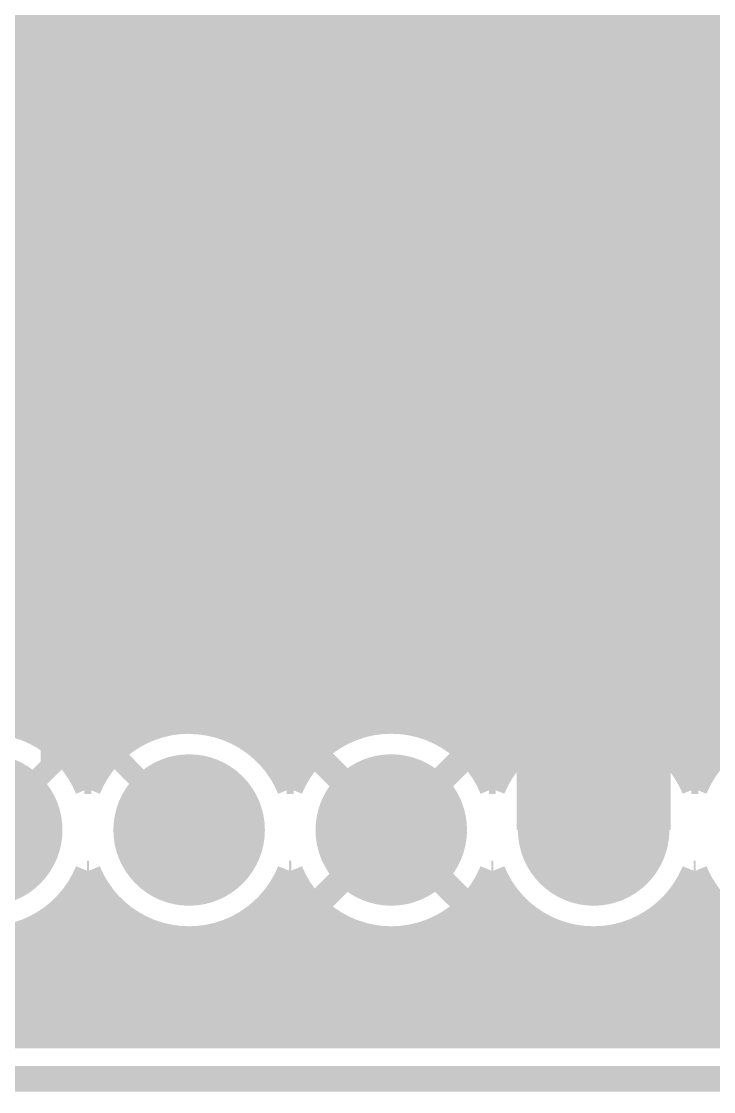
# Model space of a CAD drawing. Extents: x -3 to 92, y -53 to 125.
# Drawn here: x 64.73 to 71.58, y -5.13 to 5.46 of the extents above; entities that cross this region are included whole.
import ezdxf

# ---------------------------------------------------------------- set-up
doc = ezdxf.new("R2010")
doc.units = 0
doc.header["$MEASUREMENT"] = 0
doc.layers.get('0').update_dxf_attribs({"linetype": 'CONTINUOUS'})
for name, color, linetype in [('23-325-0_AST', 7, 'CONTINUOUS'), ('23-325-0_BOT', 7, 'CONTINUOUS'), ('23-325-0_DRD', 2, 'CONTINUOUS'), ('23-325-0_IN1', 4, 'CONTINUOUS'), ('23-325-0_IN2', 3, 'CONTINUOUS'), ('23-325-0_SMB', 5, 'CONTINUOUS'), ('23-325-0_SMT', 10, 'CONTINUOUS'), ('23-325-0_SPT', 14, 'CONTINUOUS'), ('23-325-0_SST', 9, 'CONTINUOUS'), ('23-325-0_TOP', 12, 'CONTINUOUS'), ('THRUHOLE_TAP', 8, 'CONTINUOUS')]:
    doc.layers.add(name, color=color, linetype=linetype)

# ---------------------------------------------------------------- blocks, each defined once
blk = doc.blocks.new('ROUND_22')
at = {"const_width": 0.7493}
blk.add_lwpolyline([(-0.37465, 0, 1), (0.37465, 0, 1)], format="xyb", close=True, dxfattribs=at)
blk = doc.blocks.new('ROUND_68')
at = {"const_width": 0.29972}
blk.add_lwpolyline([(-0.14986, 0, 1), (0.14986, 0, 1)], format="xyb", close=True, dxfattribs=at)
blk = doc.blocks.new('ROUND_78')
at = {"const_width": 0.29972}
blk.add_lwpolyline([(-0.14986, 0, 1), (0.14986, 0, 1)], format="xyb", close=True, dxfattribs=at)
blk = doc.blocks.new('RECTANGLE_4')
blk.add_solid([(0.4826, 0.4064), (0.4826, -0.4064), (-0.4826, 0.4064), (-0.4826, -0.4064)])
blk = doc.blocks.new('RECTANGLE_17')
blk.add_solid([(0.508, 0.635), (0.508, -0.635), (-0.508, 0.635), (-0.508, -0.635)])
blk = doc.blocks.new('RECTANGLE_20')
blk.add_solid([(1.905, 2.1209), (1.905, -2.1209), (-1.905, 2.1209), (-1.905, -2.1209)])
blk = doc.blocks.new('ROUND_84')
at = {"const_width": 0.10033}
blk.add_lwpolyline([(-0.050164, 0, 1), (0.050164, 0, 1)], format="xyb", close=True, dxfattribs=at)
blk = doc.blocks.new('ROUND_87')
at = {"const_width": 0.40005}
blk.add_lwpolyline([(-0.200024, 0, 1), (0.200024, 0, 1)], format="xyb", close=True, dxfattribs=at)

msp = doc.modelspace()

# ---------------------------------------------------------------- linework, layer by layer
at = {"layer": '23-325-0_AST'}
for points, const_width in [([(87.00008, -5.00126), (87.00008, 124.99848), (-2.99974, 124.99848), (-2.99974, -5.00126), (87.00008, -5.00126)], 0.254), ([(75.565, 0.762), (75.565, 11.938), (70.485, 11.938), (70.485, 0.762), (75.565, 0.762)], 0.254), ([(63.373, 0.889), (63.373, 5.461), (65.151, 5.461), (65.405, 5.207), (65.659, 5.461), (67.437, 5.461), (67.437, 0.889), (63.373, 0.889)], 0.1524), ([(67.7545, 4.0005), (67.7545, 1.0795), (69.3928, 1.0795), (69.3928, 4.0005), (67.7545, 4.0005)], 0.1524), ([(65.8368, 3.90144), (65.8368, 3.66268)], 0.1524), ([(65.8368, 3.78206), (64.8208, 3.78206), (64.99098, 3.66268)], 0.1524), ([(68.88226, 2.79654), (69.0499, 2.85496), (69.0499, 3.21056), (68.88226, 3.27152), (68.5419, 3.27152), (68.37426, 3.15214), (68.37426, 2.79654), (68.0339, 2.79654), (68.0339, 3.27152)], 0.1524), ([(65.8368, 2.70764), (65.8368, 3.06324), (65.49898, 3.18008), (65.15862, 3.18008), (64.8208, 3.06324), (64.8208, 2.70764)], 0.1524), ([(65.8368, 2.76606), (64.8208, 2.76606)], 0.1524), ([(68.88226, 2.43332), (69.0499, 2.37236), (69.0499, 2.01676), (68.88226, 1.95834), (68.20408, 1.95834), (68.0339, 2.01676), (68.0339, 2.37236), (68.20408, 2.43332)], 0.1524), ([(62.48908, -4.23926), (62.39002, -4.23926), (62.39002, 0.25908), (74.38898, 0.25908), (74.38898, -4.23926), (62.48908, -4.23926)], 0.20066), ([(62.98946, -3.73888), (62.8904, -3.73888), (62.8904, -0.23876), (73.8886, -0.23876), (73.8886, -3.73888), (62.98946, -3.73888)], 0.20066), ([(66.48958, -4.23926), (70.39102, -4.23926), (70.39102, -3.73888), (66.39052, -3.73888), (66.39052, -4.23926), (66.48958, -4.23926)], 0.20066)]:
    msp.add_lwpolyline(points, dxfattribs=dict(at, const_width=const_width))
at = {"layer": '23-325-0_BOT'}
for points, const_width in [([(68.4784, 74.7268), (68.4784, 5.0673)], 0.254), ([(68.707, 37.34562), (68.707, 5.06222)], 0.254), ([(68.9356, 37.15512), (68.9356, 4.9657)], 0.254), ([(69.1642, 23.54834), (69.1642, 4.68122)], 0.254), ([(69.3928, 23.3172), (69.3928, 0.35052)], 0.254), ([(66.8782, 21.86686), (66.8782, 4.9149)], 0.254), ([(66.1924, 21.71446), (66.1924, 4.72186)], 0.254), ([(66.6496, 21.71446), (66.6496, 4.94792)], 0.254), ([(66.421, 21.67128), (66.421, 4.89458)], 0.254), ([(71.2216, 16.77924), (71.2216, 2.28092)], 0.254), ([(71.4502, 16.54556), (71.4502, 2.50952)], 0.254), ([(71.6788, 16.38808), (71.6788, 2.73812)], 0.254), ([(67.1068, 16.27378), (67.1068, 4.7752)], 0.254), ([(68.2498, 16.2179), (68.2498, 4.98094)], 0.254), ([(67.3354, 15.9893), (67.3354, -2.0193)], 0.254), ([(68.0212, 15.97406), (68.0212, 4.73456)], 0.254), ([(67.564, 15.89278), (67.564, -1.84404)], 0.254), ([(67.7926, 15.8877), (67.7926, -1.64084)], 0.254), ([(70.39102, -2.54), (70.39102, -0.09398), (79.96936, 9.48436), (79.96936, 15.28064)], 1.524), ([(64.8208, 15.13078), (64.8208, -1.5494)], 0.254), ([(65.9638, 15.0749), (65.9638, -1.54686)], 0.254), ([(65.0494, 14.8463), (65.0494, -1.68402)], 0.254), ([(65.7352, 14.83106), (65.7352, -1.68148)], 0.254), ([(65.278, 14.74978), (65.278, -1.92532)], 0.254), ([(65.5066, 14.7447), (65.5066, -1.9177)], 0.254), ([(70.993, 12.83462), (70.993, 2.05232)], 0.254), ([(69.6214, 11.34618), (69.6214, 0.68072)], 0.254), ([(70.7644, 11.17092), (70.7644, 1.82372)], 0.254), ([(69.85, 11.00328), (69.85, 0.90932)], 0.254), ([(70.0786, 10.89406), (70.0786, 1.13792)], 0.254), ([(70.5358, 10.95502), (70.5358, 1.59512)], 0.254), ([(70.3072, 10.88136), (70.3072, 1.36652)], 0.254), ([(78.87716, 9.93648), (69.62394, 0.68326)], 0.254), ([(80.7339, 8.70458), (71.48322, -0.5461)], 0.254), ([(74.42708, 5.4864), (42.037, 5.4864)], 0.254), ([(74.19848, 5.2578), (42.037, 5.2578)], 0.254), ([(68.34378, 5.0292), (62.46622, 5.0292)], 0.254), ([(73.96988, 5.0292), (68.81622, 5.0292)], 0.254), ([(66.2686, 4.8006), (62.7507, 4.8006)], 0.254), ([(68.0593, 4.8006), (67.07886, 4.8006)], 0.254), ([(73.74128, 4.8006), (69.1007, 4.8006)], 0.254), ([(66.09842, 4.572), (62.84722, 4.572)], 0.254), ([(67.96278, 4.572), (67.25158, 4.572)], 0.254), ([(73.51268, 4.572), (69.19722, 4.572)], 0.254), ([(66.04508, 4.3434), (62.8523, 4.3434)], 0.254), ([(67.9577, 4.3434), (67.30492, 4.3434)], 0.254), ([(73.28408, 4.3434), (69.2023, 4.3434)], 0.254), ([(66.0781, 4.1148), (62.76594, 4.1148)], 0.254), ([(68.04406, 4.1148), (67.2719, 4.1148)], 0.254), ([(68.0212, 4.1529), (68.0212, -1.524)], 0.254), ([(73.05548, 4.1148), (69.11594, 4.1148)], 0.254), ([(69.1642, 4.20878), (69.1642, -1.78816)], 0.254), ([(66.1924, 3.9116), (66.1924, -1.47828)], 0.254), ([(68.2498, 3.90906), (68.2498, -1.46812)], 0.254), ([(68.9356, 3.9243), (68.9356, -1.60782)], 0.254), ([(66.21526, 3.8862), (62.51956, 3.8862)], 0.254), ([(67.1068, 3.85826), (67.1068, -1.73228)], 0.254), ([(68.2879, 3.8862), (67.1322, 3.8862)], 0.254), ([(68.4784, 3.8227), (68.4784, -1.46304)], 0.254), ([(68.707, 3.82778), (68.707, -1.50876)], 0.254), ([(72.82688, 3.8862), (68.86956, 3.8862)], 0.254), ([(66.421, 3.74142), (66.421, -1.4605)], 0.254), ([(66.6496, 3.68808), (66.6496, -1.49098)], 0.254), ([(66.8782, 3.7211), (66.8782, -1.57734)], 0.254), ([(72.59828, 3.6576), (42.037, 3.6576)], 0.254), ([(72.36968, 3.429), (42.037, 3.429)], 0.254), ([(72.14108, 3.2004), (42.037, 3.2004)], 0.254), ([(71.91248, 2.9718), (42.037, 2.9718)], 0.254), ([(71.68388, 2.7432), (42.037, 2.7432)], 0.254), ([(71.45528, 2.5146), (42.037, 2.5146)], 0.254), ([(71.22668, 2.286), (42.037, 2.286)], 0.254), ([(70.99808, 2.0574), (42.037, 2.0574)], 0.254), ([(70.76948, 1.8288), (42.037, 1.8288)], 0.254), ([(70.54088, 1.6002), (42.037, 1.6002)], 0.254), ([(70.31228, 1.3716), (42.037, 1.3716)], 0.254), ([(70.08368, 1.143), (42.037, 1.143)], 0.254), ([(69.85508, 0.9144), (42.037, 0.9144)], 0.254), ([(69.62648, 0.6858), (42.037, 0.6858)], 0.254), ([(69.44614, 0.4572), (42.037, 0.4572)], 0.254), ([(69.34708, 0.2286), (42.037, 0.2286)], 0.254), ([(69.30136, 0), (42.037, 0)], 0.254), ([(69.29882, -0.09398), (69.29882, -1.9558)], 0.254), ([(69.29882, -0.2286), (42.037, -0.2286)], 0.254), ([(71.6788, -0.35052), (71.6788, -1.7272)], 0.254), ([(69.29882, -0.4572), (42.037, -0.4572)], 0.254), ([(71.48322, -0.5461), (71.48322, -1.9558)], 0.254), ([(79.0194, -0.4572), (71.57212, -0.4572)], 0.254), ([(69.29882, -0.6858), (42.037, -0.6858)], 0.254), ([(79.0448, -0.6858), (71.48322, -0.6858)], 0.254), ([(69.29882, -0.9144), (42.037, -0.9144)], 0.254), ([(79.0829, -0.9144), (71.48322, -0.9144)], 0.254), ([(69.29882, -1.143), (42.037, -1.143)], 0.254), ([(79.13116, -1.143), (71.48322, -1.143)], 0.254), ([(69.29882, -1.3716), (42.037, -1.3716)], 0.254), ([(79.18958, -1.3716), (71.48322, -1.3716)], 0.254), ([(65.85712, -1.6002), (64.91986, -1.6002)], 0.254), ([(67.85864, -1.6002), (66.92138, -1.6002)], 0.254), ([(69.29882, -1.6002), (68.92036, -1.6002)], 0.254), ([(71.85914, -1.6002), (71.48322, -1.6002)], 0.254), ([(65.57772, -1.8288), (65.2018, -1.8288)], 0.254), ([(67.5767, -1.8288), (67.20078, -1.8288)], 0.254), ([(69.29882, -1.8288), (69.2023, -1.8288)], 0.254), ([(71.5772, -1.8288), (71.48322, -1.8288)], 0.254), ([(65.42278, -2.0574), (65.3542, -2.0574)], 0.254), ([(67.4243, -2.0574), (67.35572, -2.0574)], 0.254), ([(65.39992, -2.9718), (65.3796, -2.9718)], 0.254), ([(67.40144, -2.9718), (67.37858, -2.9718)], 0.254), ([(69.3928, -2.9845), (69.3928, -4.572)], 0.254), ([(67.3354, -3.0607), (67.3354, -4.572)], 0.254), ([(71.4502, -3.07086), (71.4502, -4.572)], 0.254), ([(65.278, -3.15214), (65.278, -4.572)], 0.254), ([(65.5066, -3.15976), (65.5066, -4.572)], 0.254), ([(65.53454, -3.2004), (65.24244, -3.2004)], 0.254), ([(67.53606, -3.2004), (67.24396, -3.2004)], 0.254), ([(67.564, -3.23342), (67.564, -4.572)], 0.254), ([(69.1642, -3.29184), (69.1642, -4.572)], 0.254), ([(69.5198, -3.2004), (69.24294, -3.2004)], 0.254), ([(71.2216, -3.24866), (71.2216, -4.572)], 0.254), ([(71.53656, -3.2004), (71.2597, -3.2004)], 0.254), ([(65.0494, -3.39344), (65.0494, -4.572)], 0.254), ([(65.7352, -3.39852), (65.7352, -4.572)], 0.254), ([(67.1068, -3.34772), (67.1068, -4.572)], 0.254), ([(69.6214, -3.3147), (69.6214, -4.572)], 0.254), ([(71.6788, -3.3528), (71.6788, -4.572)], 0.254), ([(65.77584, -3.429), (65.00114, -3.429)], 0.254), ([(66.8782, -3.50266), (66.8782, -4.572)], 0.254), ([(67.77736, -3.429), (67.00266, -3.429)], 0.254), ([(67.7926, -3.43916), (67.7926, -4.572)], 0.254), ([(68.9356, -3.47218), (68.9356, -4.572)], 0.254), ([(69.75602, -3.429), (69.00164, -3.429)], 0.254), ([(69.85, -3.48996), (69.85, -4.572)], 0.254), ([(70.993, -3.44932), (70.993, -4.572)], 0.254), ([(71.77786, -3.429), (71.02348, -3.429)], 0.254), ([(64.8208, -3.52806), (64.8208, -4.572)], 0.254), ([(65.9638, -3.5306), (65.9638, -4.572)], 0.254), ([(66.1924, -3.60172), (66.1924, -4.572)], 0.254), ([(66.421, -3.6195), (66.421, -4.572)], 0.254), ([(66.6496, -3.58648), (66.6496, -4.572)], 0.254), ([(68.0212, -3.55346), (68.0212, -4.572)], 0.254), ([(68.2498, -3.60934), (68.2498, -4.572)], 0.254), ([(68.4784, -3.61442), (68.4784, -4.572)], 0.254), ([(68.707, -3.57124), (68.707, -4.572)], 0.254), ([(70.0786, -3.58648), (70.0786, -4.572)], 0.254), ([(70.7644, -3.56616), (70.7644, -4.572)], 0.254), ([(74.3077, -3.6576), (42.037, -3.6576)], 0.254), ([(70.3072, -3.62966), (70.3072, -4.572)], 0.254), ([(70.5358, -3.62204), (70.5358, -4.572)], 0.254), ([(74.3077, -3.8862), (42.037, -3.8862)], 0.254), ([(74.3077, -4.1148), (42.037, -4.1148)], 0.254), ([(81.51876, -4.3434), (42.037, -4.3434)], 0.254), ([(81.97088, -4.572), (42.037, -4.572)], 0.254)]:
    msp.add_lwpolyline(points, dxfattribs=dict(at, const_width=const_width))
at = {"layer": '23-325-0_BOT', "const_width": 0.254}
for points in [[(68.58, 5.07492, 0.4142136), (67.95008, 4.445)], [(68.58, 5.07492, 0.4142136), (67.95008, 4.445)], [(69.20992, 4.445, 0.4142136), (68.58, 5.07492)], [(69.20992, 4.445, 0.4142136), (68.58, 5.07492)], [(66.675, 4.94792, 0.4142136), (66.04508, 4.318)], [(66.675, 4.94792, 0.4142136), (66.04508, 4.318)], [(67.30492, 4.318, 0.4142136), (66.675, 4.94792)], [(67.30492, 4.318, 0.4142136), (66.675, 4.94792)], [(67.95008, 4.445, 0.4142136), (68.58, 3.81508)], [(67.95008, 4.445, 0.4142136), (68.58, 3.81508)], [(68.58, 3.81508, 0.4142136), (69.20992, 4.445)], [(68.58, 3.81508, 0.4142136), (69.20992, 4.445)], [(66.04508, 4.318, 0.4142136), (66.675, 3.68808)], [(66.04508, 4.318, 0.4142136), (66.675, 3.68808)], [(66.675, 3.68808, 0.4142136), (67.30492, 4.318)], [(66.675, 3.68808, 0.4142136), (67.30492, 4.318)], [(69.61632, 0.67818, 0.1984857), (69.29722, -0.09398)], [(65.38976, -2.1336, 0.3052455), (64.389, -1.4605)], [(66.39052, -1.4605, 0.3052457), (65.38976, -2.1336)], [(67.38874, -2.1336, 0.305004), (66.39052, -1.46304)], [(68.3895, -1.4605, 0.3052457), (67.38874, -2.1336)], [(69.29882, -1.9558, 0.255273), (68.3895, -1.45919)], [(72.39, -1.4605, 0.2549342), (71.48252, -1.95535)], [(64.389, -3.6195, 0.3052457), (65.38976, -2.9464)], [(65.38976, -2.9464, 0.3052455), (66.39052, -3.6195)], [(66.39052, -3.6195, 0.3050042), (67.38874, -2.9464)], [(67.38874, -2.9464, 0.3052455), (68.3895, -3.6195)], [(68.3895, -3.6195, 0.300358), (69.38264, -2.96418)], [(69.38264, -2.96418, 0.3018501), (70.39102, -3.63474)], [(70.39102, -3.6322, 0.3016041), (71.39686, -2.96418)], [(71.39686, -2.96418, 0.3003582), (72.39, -3.6195)]]:
    msp.add_lwpolyline(points, format="xyb", dxfattribs=at)
at = {"layer": '23-325-0_DRD', "const_width": 0.254}
for points in [[(87.00008, -5.00126), (87.00008, 124.99848), (-2.99974, 124.99848), (-2.99974, -5.00126), (87.00008, -5.00126)], [(69.215, 5.08), (67.945, 3.81)], [(69.215, 3.81), (67.945, 5.08)], [(69.215, 5.08), (67.945, 3.81)], [(69.215, 3.81), (67.945, 5.08)], [(69.215, 5.08), (67.945, 3.81)], [(69.215, 3.81), (67.945, 5.08)], [(67.31, 4.953), (66.04, 3.683)], [(67.31, 3.683), (66.04, 4.953)], [(67.31, 4.953), (66.04, 3.683)], [(67.31, 3.683), (66.04, 4.953)], [(65.024, -2.54), (64.389, -1.905)], [(66.39052, -1.905), (65.75552, -2.54)], [(67.02552, -2.54), (66.39052, -1.905)], [(68.3895, -1.905), (67.7545, -2.54)], [(69.0245, -2.54), (68.3895, -1.905)], [(70.39102, -1.905), (69.75602, -2.54)], [(71.02602, -2.54), (70.39102, -1.905)], [(64.389, -3.175), (65.024, -2.54)], [(65.75552, -2.54), (66.39052, -3.175)], [(66.39052, -3.175), (67.02552, -2.54)], [(67.7545, -2.54), (68.3895, -3.175)], [(68.3895, -3.175), (69.0245, -2.54)], [(69.75602, -2.54), (70.39102, -3.175)], [(70.39102, -3.175), (71.02602, -2.54)]]:
    msp.add_lwpolyline(points, dxfattribs=at)
at = {"layer": '23-325-0_IN1', "const_width": 0.254}
for points in [[(68.453, 124.46), (68.453, -1.46304)], [(68.6816, 124.46), (68.6816, -1.50114)], [(68.9102, 124.46), (68.9102, -1.59258)], [(66.8528, 55.44566), (66.8528, -1.56464)], [(65.2526, 46.4566), (65.2526, -1.88976)], [(65.024, 46.28642), (65.024, -1.66624)], [(64.7954, 46.23308), (64.7954, -1.53924)], [(70.5104, 35.5727), (70.5104, -1.46558)], [(65.4812, 32.2199), (65.4812, -1.9558)], [(66.6242, 32.27578), (66.6242, -1.4859)], [(65.7098, 31.97606), (65.7098, -1.7018)], [(66.3956, 31.9913), (66.3956, -1.4605)], [(65.9384, 31.8897), (65.9384, -1.55956)], [(66.167, 31.89478), (66.167, -1.48336)], [(69.1388, 23.63978), (69.1388, -1.76276)], [(70.2818, 23.5839), (70.2818, -1.46558)], [(69.3674, 23.3553), (69.3674, -2.08026)], [(70.0532, 23.34006), (70.0532, -1.51384)], [(70.739, 23.37562), (70.739, -1.51892)], [(69.596, 23.25878), (69.596, -1.80848)], [(69.8246, 23.2537), (69.8246, -1.62052)], [(70.9676, 17.22882), (70.9676, -1.62814)], [(71.1962, 16.80972), (71.1962, -1.82118)], [(71.4248, 16.56842), (71.4248, -2.0574)], [(71.6534, 16.40332), (71.6534, -1.75006)], [(67.0814, 16.34998), (67.0814, -1.71196)], [(68.2244, 16.17472), (68.2244, -1.4732)], [(67.31, 16.00708), (67.31, -1.97612)], [(67.5386, 15.89786), (67.5386, -1.87706)], [(67.7672, 15.88516), (67.7672, -1.65862)], [(67.9958, 15.95882), (67.9958, -1.53416)], [(86.36, 5.4864), (36.89096, 5.4864)], [(86.36, 5.2578), (36.89096, 5.2578)], [(86.36, 5.0292), (36.89096, 5.0292)], [(86.36, 4.8006), (36.89096, 4.8006)], [(86.36, 4.572), (36.89096, 4.572)], [(86.36, 4.3434), (36.89096, 4.3434)], [(86.36, 4.1148), (36.89096, 4.1148)], [(86.36, 3.8862), (36.89096, 3.8862)], [(86.36, 3.6576), (36.89096, 3.6576)], [(86.36, 3.429), (36.89096, 3.429)], [(86.36, 3.2004), (36.89096, 3.2004)], [(86.36, 2.9718), (36.38042, 2.9718)], [(86.36, 2.7432), (36.6141, 2.7432)], [(86.36, 2.5146), (36.75888, 2.5146)], [(86.36, 2.286), (36.85032, 2.286)], [(86.36, 2.0574), (36.89604, 2.0574)], [(83.38058, 1.8288), (36.90366, 1.8288)], [(82.9183, 1.6002), (36.87064, 1.6002)], [(82.64144, 1.3716), (36.79444, 1.3716)], [(82.44332, 1.143), (36.66998, 1.143)], [(82.29854, 0.9144), (36.47186, 0.9144)], [(82.1944, 0.6858), (36.1315, 0.6858)], [(82.12328, 0.4572), (36.3474, 0.4572)], [(82.08264, 0.2286), (36.59124, 0.2286)], [(82.06994, 0), (36.74618, 0)], [(82.08264, -0.2286), (36.8427, -0.2286)], [(82.12328, -0.4572), (36.8935, -0.4572)], [(82.1944, -0.6858), (36.90366, -0.6858)], [(82.29854, -0.9144), (36.87572, -0.9144)], [(82.44332, -1.143), (36.80714, -1.143)], [(76.3143, -1.3716), (36.68522, -1.3716)], [(65.85712, -1.6002), (64.91986, -1.6002)], [(67.85864, -1.6002), (66.92138, -1.6002)], [(69.85762, -1.6002), (68.92036, -1.6002)], [(71.85914, -1.6002), (70.92188, -1.6002)], [(67.6275, -1.77546), (68.3895, -2.54)], [(69.15404, -1.77546), (68.3895, -2.54)], [(65.57772, -1.8288), (65.2018, -1.8288)], [(67.5767, -1.8288), (67.20078, -1.8288)], [(69.57822, -1.8288), (69.2023, -1.8288)], [(71.5772, -1.8288), (71.20128, -1.8288)], [(65.42278, -2.0574), (65.3542, -2.0574)], [(67.4243, -2.0574), (67.35572, -2.0574)], [(69.42328, -2.0574), (69.3547, -2.0574)], [(71.4248, -2.0574), (71.35622, -2.0574)], [(67.6275, -3.302), (68.3895, -2.54)], [(69.15404, -3.302), (68.3895, -2.54)], [(65.39992, -2.9718), (65.3796, -2.9718)], [(67.40144, -2.9718), (67.37858, -2.9718)], [(69.40042, -2.9718), (69.3801, -2.9718)], [(71.3994, -2.9718), (71.37908, -2.9718)], [(69.3674, -2.99974), (69.3674, -4.572)], [(71.4248, -3.0226), (71.4248, -4.572)], [(65.2526, -3.1877), (65.2526, -4.572)], [(65.4812, -3.12166), (65.4812, -4.572)], [(67.31, -3.10388), (67.31, -4.572)], [(65.53454, -3.2004), (65.24244, -3.2004)], [(67.53606, -3.2004), (67.24396, -3.2004)], [(67.5386, -3.20294), (67.5386, -4.572)], [(69.53504, -3.2004), (69.24294, -3.2004)], [(69.596, -3.27152), (69.596, -4.572)], [(71.1962, -3.25882), (71.1962, -4.572)], [(71.53656, -3.2004), (71.24446, -3.2004)], [(65.7098, -3.3782), (65.7098, -4.572)], [(67.0814, -3.36804), (67.0814, -4.572)], [(69.1388, -3.31724), (69.1388, -4.572)], [(71.6534, -3.32994), (71.6534, -4.572)], [(65.77584, -3.429), (65.00114, -3.429)], [(65.024, -3.41376), (65.024, -4.572)], [(66.8528, -3.51536), (66.8528, -4.572)], [(67.77736, -3.429), (67.00266, -3.429)], [(67.7672, -3.42138), (67.7672, -4.572)], [(68.9102, -3.48488), (68.9102, -4.572)], [(69.77634, -3.429), (69.00164, -3.429)], [(69.8246, -3.45948), (69.8246, -4.572)], [(70.9676, -3.45186), (70.9676, -4.572)], [(71.77786, -3.429), (71.00316, -3.429)], [(64.7954, -3.54076), (64.7954, -4.572)], [(65.9384, -3.52044), (65.9384, -4.572)], [(66.167, -3.59664), (66.167, -4.572)], [(66.3956, -3.6195), (66.3956, -4.572)], [(66.6242, -3.5941), (66.6242, -4.572)], [(67.9958, -3.5433), (67.9958, -4.572)], [(68.2244, -3.6068), (68.2244, -4.572)], [(68.453, -3.61696), (68.453, -4.572)], [(68.6816, -3.57886), (68.6816, -4.572)], [(70.0532, -3.56616), (70.0532, -4.572)], [(70.2818, -3.61442), (70.2818, -4.572)], [(70.5104, -3.61188), (70.5104, -4.572)], [(70.739, -3.56108), (70.739, -4.572)], [(86.36, -3.6576), (-2.413, -3.6576)], [(86.36, -3.8862), (-2.413, -3.8862)], [(86.36, -4.1148), (-2.413, -4.1148)], [(86.36, -4.3434), (-2.413, -4.3434)], [(86.36, -4.572), (-2.413, -4.572)]]:
    msp.add_lwpolyline(points, dxfattribs=at)
for points in [[(65.38976, -2.1336, 0.3052455), (64.389, -1.4605)], [(66.39052, -1.4605, 0.3052457), (65.38976, -2.1336)], [(67.38874, -2.1336, 0.305004), (66.39052, -1.46304)], [(68.3895, -1.4605, 0.3052457), (67.38874, -2.1336)], [(69.39026, -2.1336, 0.3052455), (68.3895, -1.4605)], [(70.39102, -1.4605, 0.3052457), (69.39026, -2.1336)], [(71.38924, -2.1336, 0.305004), (70.39102, -1.46304)], [(72.39, -1.4605, 0.3052457), (71.38924, -2.1336)], [(64.389, -3.6195, 0.3052457), (65.38976, -2.9464)], [(65.38976, -2.9464, 0.3052455), (66.39052, -3.6195)], [(66.39052, -3.6195, 0.3050042), (67.38874, -2.9464)], [(67.38874, -2.9464, 0.3052455), (68.3895, -3.6195)], [(68.3895, -3.6195, 0.3052457), (69.39026, -2.9464)], [(69.39026, -2.9464, 0.3052455), (70.39102, -3.6195)], [(70.39102, -3.6195, 0.3050042), (71.38924, -2.9464)], [(71.38924, -2.9464, 0.3052455), (72.39, -3.6195)]]:
    msp.add_lwpolyline(points, format="xyb", dxfattribs=at)
at = {"layer": '23-325-0_SST'}
for points, const_width in [([(75.565, 0.762), (70.485, 0.762), (70.485, 11.938), (75.565, 11.938), (75.565, 0.762)], 0.254), ([(68.9864, 5.32892), (69.15658, 5.38734), (69.15658, 5.74294), (68.9864, 5.80136), (68.64858, 5.80136), (68.4784, 5.68452), (68.4784, 5.32892), (68.14058, 5.32892), (68.14058, 5.80136)], 0.1524), ([(63.373, 0.889), (67.437, 0.889), (67.437, 5.461), (65.659, 5.461), (65.405, 5.207), (65.151, 5.461), (63.373, 5.461), (63.373, 0.889)], 0.1524), ([(68.9864, 4.96316), (69.15658, 4.90474), (69.15658, 4.54914), (68.9864, 4.49072), (68.31076, 4.49072), (68.14058, 4.54914), (68.14058, 4.90474), (68.31076, 4.96316)], 0.1524), ([(67.7545, 4.0005), (67.7545, 1.0795), (69.3928, 1.0795), (69.3928, 4.0005), (67.7545, 4.0005)], 0.1524), ([(62.48908, -4.23926), (74.38898, -4.23926), (74.38898, 0.25908), (62.39002, 0.25908), (62.39002, -4.23926), (62.48908, -4.23926)], 0.20066), ([(62.98946, -3.73888), (73.8886, -3.73888), (73.8886, -0.23876), (62.8904, -0.23876), (62.8904, -3.73888), (62.98946, -3.73888)], 0.20066), ([(64.28994, -4.23926), (66.39052, -4.23926), (66.39052, -3.73888), (70.39102, -3.73888), (70.39102, -4.23926), (64.28994, -4.23926)], 0.20066)]:
    msp.add_lwpolyline(points, dxfattribs=dict(at, const_width=const_width))
at = {"layer": '23-325-0_TOP'}
for points, const_width in [([(70.739, 11.13282), (70.739, -1.51892)], 0.254), ([(70.0532, 10.90168), (70.0532, -1.51384)], 0.254), ([(70.5104, 10.94232), (70.5104, -1.46558)], 0.254), ([(70.2818, 10.87882), (70.2818, -1.46558)], 0.254), ([(65.9384, 10.16762), (65.9384, 5.2832)], 0.254), ([(66.167, 10.1346), (66.167, 5.2832)], 0.254), ([(66.3956, 9.95426), (66.3956, 4.88188)], 0.254), ([(66.6242, 9.89584), (66.6242, 4.94538)], 0.254), ([(66.8528, 9.8425), (66.8528, 4.92252)], 0.254), ([(67.0814, 9.66216), (67.0814, 4.79806)], 0.254), ([(67.31, 9.6266), (67.31, 2.5146)], 0.254), ([(67.5386, 9.6266), (67.5386, 2.5146)], 0.254), ([(67.7672, 9.6266), (67.7672, 2.5146)], 0.254), ([(67.9958, 9.6266), (67.9958, 4.68122)], 0.254), ([(68.2244, 9.6266), (68.2244, 4.9657)], 0.254), ([(68.453, 9.3472), (68.453, 5.06222)], 0.254), ([(68.6816, 9.3472), (68.6816, 5.0673)], 0.254), ([(68.9102, 9.3472), (68.9102, 4.98094)], 0.254), ([(69.1388, 9.3472), (69.1388, 4.73456)], 0.254), ([(69.3674, 9.3472), (69.3674, 3.9878)], 0.254), ([(69.596, 9.3472), (69.596, -1.80848)], 0.254), ([(69.8246, 9.3472), (69.8246, -1.62052)], 0.254), ([(65.9003, 6.94944), (65.9003, 5.2832)], 0.254), ([(65.27038, 6.096), (65.27038, 5.83438), (64.516, 5.08), (64.516, 3.556), (66.04, 2.032), (66.167, 2.032), (66.421, 2.032)], 0.2032), ([(70.7898, 5.6134), (70.7898, 0.7112)], 0.254), ([(70.7898, 5.4864), (65.9003, 5.4864)], 0.254), ([(66.2432, 5.2832), (65.9003, 5.2832)], 0.254), ([(66.2432, 5.2832), (66.2432, 4.7752)], 0.254), ([(70.7898, 5.2578), (66.2432, 5.2578)], 0.254), ([(68.34378, 5.0292), (66.2432, 5.0292)], 0.254), ([(70.7898, 5.0292), (68.81622, 5.0292)], 0.254), ([(66.2686, 4.8006), (66.2432, 4.8006)], 0.254), ([(68.0593, 4.8006), (67.07886, 4.8006)], 0.254), ([(70.7898, 4.8006), (69.1007, 4.8006)], 0.254), ([(67.96278, 4.572), (67.25158, 4.572)], 0.254), ([(70.7898, 4.572), (69.19722, 4.572)], 0.254), ([(68.58, 4.445), (68.58, 3.2512), (68.58, 4.445)], 0.254), ([(68.58, 4.445), (68.58, 3.2512)], 0.254), ([(67.9577, 4.3434), (67.30492, 4.3434)], 0.254), ([(70.7898, 4.3434), (69.2023, 4.3434)], 0.254), ([(65.405, 4.318), (66.675, 4.318)], 0.254), ([(66.675, 4.318), (65.405, 4.318)], 0.254), ([(68.04406, 4.1148), (67.2719, 4.1148)], 0.254), ([(67.9958, 4.20878), (67.9958, 3.9878)], 0.254), ([(70.7898, 4.1148), (69.11594, 4.1148)], 0.254), ([(69.1388, 4.1529), (69.1388, 3.9878)], 0.254), ([(68.1228, 4.01066), (68.1228, 3.9878)], 0.254), ([(68.1228, 4.01066), (68.1228, 3.9878)], 0.254), ([(68.1228, 4.01066), (68.1228, 3.9878)], 0.254), ([(69.0372, 4.01066), (69.0372, 3.9878)], 0.254), ([(69.0372, 4.01066), (69.0372, 3.9878)], 0.254), ([(69.0372, 4.01066), (69.0372, 3.9878)], 0.254), ([(67.7672, 3.9878), (67.7672, 2.5654)], 0.254), ([(68.1228, 3.9878), (67.7672, 3.9878)], 0.254), ([(69.3928, 3.9878), (69.0372, 3.9878)], 0.254), ([(69.3928, 3.9878), (69.3928, 2.5654)], 0.254), ([(66.2432, 3.85826), (66.2432, 3.3528)], 0.254), ([(67.0814, 3.8354), (67.0814, 2.9972)], 0.254), ([(67.7672, 3.8862), (67.1322, 3.8862)], 0.254), ([(70.7898, 3.8862), (69.3928, 3.8862)], 0.254), ([(66.3956, 3.75412), (66.3956, 2.9972)], 0.254), ([(66.6242, 3.69062), (66.6242, 2.9972)], 0.254), ([(66.8528, 3.71348), (66.8528, 2.9972)], 0.254), ([(67.7672, 3.6576), (66.2432, 3.6576)], 0.254), ([(70.7898, 3.6576), (69.3928, 3.6576)], 0.254), ([(67.7672, 3.429), (66.2432, 3.429)], 0.254), ([(70.7898, 3.429), (69.3928, 3.429)], 0.254), ([(65.3288, 3.3528), (65.6844, 2.9972)], 0.254), ([(66.2432, 3.3528), (65.3288, 3.3528)], 0.254), ([(65.4812, 3.3528), (65.4812, 3.2004)], 0.254), ([(65.7098, 3.3528), (65.7098, 2.9972)], 0.254), ([(65.9384, 3.3528), (65.9384, 2.9972)], 0.254), ([(66.167, 3.3528), (66.167, 2.9972)], 0.254), ([(67.7672, 3.2004), (65.4812, 3.2004)], 0.254), ([(70.7898, 3.2004), (69.3928, 3.2004)], 0.254), ([(67.2592, 2.9972), (65.6844, 2.9972)], 0.254), ([(67.2592, 2.9972), (67.2592, 2.5146)], 0.254), ([(67.7672, 2.9718), (67.2592, 2.9718)], 0.254), ([(70.7898, 2.9718), (69.3928, 2.9718)], 0.254), ([(67.7672, 2.7432), (67.2592, 2.7432)], 0.254), ([(70.7898, 2.7432), (69.3928, 2.7432)], 0.254), ([(69.3928, 2.5654), (69.3928, 2.5146)], 0.254), ([(67.7672, 2.5146), (67.2592, 2.5146)], 0.254), ([(67.7672, 2.5146), (67.2592, 2.5146)], 0.254), ([(69.3928, 2.5146), (69.3928, 1.0922)], 0.254), ([(70.7898, 2.5146), (69.3928, 2.5146)], 0.254), ([(70.7898, 2.286), (69.3928, 2.286)], 0.254), ([(64.389, -2.54), (65.024, -1.90246), (65.024, 1.397), (64.389, 2.032)], 0.2032), ([(66.39052, -2.54), (65.532, -1.67132), (65.532, 1.397), (66.167, 2.032), (66.421, 2.032)], 0.2032), ([(66.421, 2.032), (68.3768, 2.032), (68.58, 1.8288)], 0.3048), ([(70.7898, 2.0574), (69.3928, 2.0574)], 0.254), ([(70.7898, 1.8288), (69.3928, 1.8288)], 0.254), ([(70.7898, 1.6002), (69.3928, 1.6002)], 0.254), ([(67.7672, 1.5494), (67.2592, 1.5494)], 0.254), ([(67.2592, 1.5494), (67.2592, 1.0668)], 0.254), ([(67.31, 1.5494), (67.31, -1.97612)], 0.254), ([(67.5386, 1.5494), (67.5386, -1.87706)], 0.254), ([(67.7672, 1.5494), (67.7672, -1.65862)], 0.254), ([(67.7672, 1.5494), (67.7672, 1.0922)], 0.254), ([(67.7672, 1.3716), (67.2592, 1.3716)], 0.254), ([(70.7898, 1.3716), (69.3928, 1.3716)], 0.254), ([(65.9638, 1.0668), (65.9638, -1.49352)], 0.254), ([(67.2592, 1.0668), (65.9638, 1.0668)], 0.254), ([(66.167, 1.0668), (66.167, -1.48336)], 0.254), ([(66.3956, 1.0668), (66.3956, -1.4605)], 0.254), ([(66.6242, 1.0668), (66.6242, -1.4859)], 0.254), ([(66.8528, 1.0668), (66.8528, -1.56464)], 0.254), ([(67.0814, 1.0668), (67.0814, -1.71196)], 0.254), ([(67.7672, 1.143), (67.2592, 1.143)], 0.254), ([(69.3928, 1.0922), (67.7672, 1.0922)], 0.254), ([(67.9958, 1.0922), (67.9958, -1.53416)], 0.254), ([(68.2244, 1.0922), (68.2244, -1.4732)], 0.254), ([(68.453, 1.0922), (68.453, -1.46304)], 0.254), ([(68.6816, 1.0922), (68.6816, -1.50114)], 0.254), ([(68.9102, 1.0922), (68.9102, -1.59258)], 0.254), ([(69.1388, 1.0922), (69.1388, -1.76276)], 0.254), ([(69.3674, 1.0922), (69.3674, -2.08026)], 0.254), ([(70.7898, 1.143), (69.3928, 1.143)], 0.254), ([(70.7898, 0.9144), (65.9638, 0.9144)], 0.254), ([(71.2978, 0.6858), (65.9638, 0.6858)], 0.254), ([(71.2978, 0.7112), (70.7898, 0.7112)], 0.254), ([(70.9676, 0.7112), (70.9676, -1.62814)], 0.254), ([(71.1962, 0.7112), (71.1962, -1.82118)], 0.254), ([(71.2978, 0.7112), (71.2978, -1.9558)], 0.254), ([(71.2978, 0.4572), (65.9638, 0.4572)], 0.254), ([(71.2978, 0.2286), (65.9638, 0.2286)], 0.254), ([(71.2978, 0), (65.9638, 0)], 0.254), ([(71.2978, -0.2286), (65.9638, -0.2286)], 0.254), ([(71.2978, -0.4572), (65.9638, -0.4572)], 0.254), ([(71.2978, -0.6858), (65.9638, -0.6858)], 0.254), ([(71.2978, -0.9144), (65.9638, -0.9144)], 0.254), ([(71.2978, -1.143), (65.9638, -1.143)], 0.254), ([(71.2978, -1.3716), (65.9638, -1.3716)], 0.254), ([(65.9638, -1.49352), (66.0019, -1.53162)], 0.254), ([(67.85864, -1.6002), (66.92138, -1.6002)], 0.254), ([(69.85762, -1.6002), (68.92036, -1.6002)], 0.254), ([(71.2978, -1.6002), (70.92188, -1.6002)], 0.254), ([(67.5767, -1.8288), (67.20078, -1.8288)], 0.254), ([(69.57822, -1.8288), (69.2023, -1.8288)], 0.254), ([(71.2978, -1.8288), (71.20128, -1.8288)], 0.254), ([(67.4243, -2.0574), (67.35572, -2.0574)], 0.254), ([(69.42328, -2.0574), (69.3547, -2.0574)], 0.254), ([(65.39992, -2.9718), (65.3796, -2.9718)], 0.254), ([(67.40144, -2.9718), (67.37858, -2.9718)], 0.254), ([(69.40042, -2.9718), (69.3801, -2.9718)], 0.254), ([(69.3674, -2.99974), (69.3674, -4.572)], 0.254), ([(71.4248, -3.05054), (71.4248, -4.572)], 0.254), ([(65.2526, -3.1877), (65.2526, -4.572)], 0.254), ([(65.4812, -3.12166), (65.4812, -4.572)], 0.254), ([(67.31, -3.10388), (67.31, -4.572)], 0.254), ([(65.53454, -3.2004), (65.24244, -3.2004)], 0.254), ([(67.53606, -3.2004), (67.24396, -3.2004)], 0.254), ([(67.5386, -3.20294), (67.5386, -4.572)], 0.254), ([(69.53504, -3.2004), (69.24294, -3.2004)], 0.254), ([(69.596, -3.27152), (69.596, -4.572)], 0.254), ([(71.1962, -3.25882), (71.1962, -4.572)], 0.254), ([(71.51878, -3.2004), (71.24446, -3.2004)], 0.254), ([(65.7098, -3.3782), (65.7098, -4.572)], 0.254), ([(67.0814, -3.36804), (67.0814, -4.572)], 0.254), ([(69.1388, -3.31724), (69.1388, -4.572)], 0.254), ([(71.6534, -3.34518), (71.6534, -4.572)], 0.254), ([(65.77584, -3.429), (65.00114, -3.429)], 0.254), ([(65.024, -3.41376), (65.024, -4.572)], 0.254), ([(66.8528, -3.51536), (66.8528, -4.572)], 0.254), ([(67.77736, -3.429), (67.00266, -3.429)], 0.254), ([(67.7672, -3.42138), (67.7672, -4.572)], 0.254), ([(68.9102, -3.48488), (68.9102, -4.572)], 0.254), ([(69.77634, -3.429), (69.00164, -3.429)], 0.254), ([(69.8246, -3.45948), (69.8246, -4.572)], 0.254), ([(70.9676, -3.45186), (70.9676, -4.572)], 0.254), ([(71.755, -3.429), (71.00316, -3.429)], 0.254), ([(64.7954, -3.54076), (64.7954, -4.572)], 0.254), ([(65.9384, -3.52044), (65.9384, -4.572)], 0.254), ([(66.167, -3.59664), (66.167, -4.572)], 0.254), ([(66.3956, -3.6195), (66.3956, -4.572)], 0.254), ([(66.6242, -3.5941), (66.6242, -4.572)], 0.254), ([(67.9958, -3.5433), (67.9958, -4.572)], 0.254), ([(68.2244, -3.6068), (68.2244, -4.572)], 0.254), ([(68.453, -3.61696), (68.453, -4.572)], 0.254), ([(68.6816, -3.57886), (68.6816, -4.572)], 0.254), ([(70.0532, -3.56616), (70.0532, -4.572)], 0.254), ([(70.2818, -3.61442), (70.2818, -4.572)], 0.254), ([(70.5104, -3.61188), (70.5104, -4.572)], 0.254), ([(70.739, -3.56108), (70.739, -4.572)], 0.254), ([(74.50328, -3.6576), (57.75452, -3.6576)], 0.254), ([(74.50328, -3.8862), (57.66562, -3.8862)], 0.254), ([(74.50328, -4.1148), (57.47004, -4.1148)], 0.254), ([(81.51876, -4.3434), (57.24144, -4.3434)], 0.254), ([(81.97088, -4.572), (57.01284, -4.572)], 0.254)]:
    msp.add_lwpolyline(points, dxfattribs=dict(at, const_width=const_width))
at = {"layer": '23-325-0_TOP', "const_width": 0.254}
for points in [[(68.58, 5.07492, 0.4142136), (67.95008, 4.445)], [(68.58, 5.07492, 0.4142136), (67.95008, 4.445)], [(69.20992, 4.445, 0.4142136), (68.58, 5.07492)], [(69.20992, 4.445, 0.4142136), (68.58, 5.07492)], [(66.675, 4.94792, 0.1915), (66.24248, 4.77596)], [(66.675, 4.94792, 0.1915), (66.24248, 4.77596)], [(67.30492, 4.318, 0.4142136), (66.675, 4.94792)], [(67.30492, 4.318, 0.4142136), (66.675, 4.94792)], [(67.95008, 4.445, 0.1922579), (68.12331, 4.01114)], [(67.95008, 4.445, 0.1922579), (68.12331, 4.01114)], [(69.0372, 4.01066, 0.1922583), (69.21062, 4.445)], [(69.0372, 4.01066, 0.1922583), (69.21062, 4.445)], [(66.675, 3.68808, 0.4142136), (67.30492, 4.318)], [(66.675, 3.68808, 0.4142136), (67.30492, 4.318)], [(66.2432, 3.85826, 0.1907828), (66.675, 3.68728)], [(66.2432, 3.85826, 0.1907828), (66.675, 3.68728)], [(66.39052, -1.4605, 0.0922225), (66.00232, -1.53271)], [(67.38874, -2.1336, 0.305004), (66.39052, -1.46304)], [(68.3895, -1.4605, 0.3052457), (67.38874, -2.1336)], [(69.39026, -2.1336, 0.3052455), (68.3895, -1.4605)], [(70.39102, -1.4605, 0.3052457), (69.39026, -2.1336)], [(71.2978, -1.9558, 0.2549341), (70.39102, -1.46133)], [(64.389, -3.6195, 0.3052457), (65.38976, -2.9464)], [(65.38976, -2.9464, 0.3052455), (66.39052, -3.6195)], [(66.39052, -3.6195, 0.3050042), (67.38874, -2.9464)], [(67.38874, -2.9464, 0.3052455), (68.3895, -3.6195)], [(68.3895, -3.6195, 0.3052457), (69.39026, -2.9464)], [(69.39026, -2.9464, 0.3052455), (70.39102, -3.6195)], [(70.39102, -3.6195, 0.3001064), (71.38162, -2.96418)], [(71.38162, -2.96418, 0.3018501), (72.39, -3.63474)]]:
    msp.add_lwpolyline(points, format="xyb", dxfattribs=at)

# ---------------------------------------------------------------- block references
at = {"layer": '23-325-0_BOT'}
for name, p in [('ROUND_68', (68.58, 4.445)), ('ROUND_68', (66.675, 4.318)), ('ROUND_22', (64.389, -2.54)), ('ROUND_22', (66.39052, -2.54)), ('ROUND_22', (68.3895, -2.54)), ('ROUND_22', (70.39102, -2.54))]:
    msp.add_blockref(name, p, dxfattribs=at)
at = {"layer": '23-325-0_IN1'}
for name, p in [('ROUND_78', (68.58, 4.445)), ('ROUND_78', (66.675, 4.318)), ('ROUND_22', (64.389, -2.54)), ('ROUND_22', (66.39052, -2.54)), ('ROUND_22', (68.3895, -2.54)), ('ROUND_22', (70.39102, -2.54))]:
    msp.add_blockref(name, p, dxfattribs=at)
at = {"layer": '23-325-0_IN2'}
for name, p in [('ROUND_68', (68.58, 4.445)), ('ROUND_68', (66.675, 4.318)), ('ROUND_22', (64.389, -2.54)), ('ROUND_22', (66.39052, -2.54)), ('ROUND_22', (68.3895, -2.54)), ('ROUND_22', (70.39102, -2.54))]:
    msp.add_blockref(name, p, dxfattribs=at)
at = {"layer": '23-325-0_SMB'}
for p in [(64.389, -2.54), (66.39052, -2.54), (68.3895, -2.54), (70.39102, -2.54)]:
    msp.add_blockref('ROUND_22', p, dxfattribs=at)
at = {"layer": '23-325-0_SMT'}
for name, p in [('RECTANGLE_20', (73.025, 3.1623)), ('RECTANGLE_17', (65.405, 4.318)), ('RECTANGLE_4', (68.58, 3.2512)), ('RECTANGLE_17', (64.389, 2.032)), ('RECTANGLE_17', (66.421, 2.032)), ('RECTANGLE_4', (68.58, 1.8288)), ('ROUND_22', (64.389, -2.54)), ('ROUND_22', (66.39052, -2.54)), ('ROUND_22', (68.3895, -2.54)), ('ROUND_22', (70.39102, -2.54))]:
    msp.add_blockref(name, p, dxfattribs=at)
at = {"layer": '23-325-0_SPT'}
for name, p in [('RECTANGLE_20', (73.025, 3.1623)), ('RECTANGLE_17', (65.405, 4.318)), ('RECTANGLE_4', (68.58, 3.2512)), ('RECTANGLE_17', (64.389, 2.032)), ('RECTANGLE_17', (66.421, 2.032)), ('RECTANGLE_4', (68.58, 1.8288))]:
    msp.add_blockref(name, p, dxfattribs=at)
at = {"layer": '23-325-0_TOP'}
for name, p in [('RECTANGLE_20', (73.025, 3.1623)), ('RECTANGLE_17', (65.405, 4.318)), ('ROUND_68', (68.58, 4.445)), ('ROUND_68', (66.675, 4.318)), ('RECTANGLE_4', (68.58, 3.2512)), ('RECTANGLE_17', (64.389, 2.032)), ('RECTANGLE_17', (66.421, 2.032)), ('RECTANGLE_4', (68.58, 1.8288)), ('ROUND_22', (64.389, -2.54)), ('ROUND_22', (66.39052, -2.54)), ('ROUND_22', (68.3895, -2.54)), ('ROUND_22', (70.39102, -2.54))]:
    msp.add_blockref(name, p, dxfattribs=at)
at = {"layer": 'THRUHOLE_TAP'}
for name, p in [('ROUND_84', (68.58, 4.445)), ('ROUND_84', (66.675, 4.318)), ('ROUND_87', (64.389, -2.54)), ('ROUND_87', (66.39052, -2.54)), ('ROUND_87', (68.3895, -2.54)), ('ROUND_87', (70.39102, -2.54))]:
    msp.add_blockref(name, p, dxfattribs=at)

doc.saveas('drawing.dxf')
